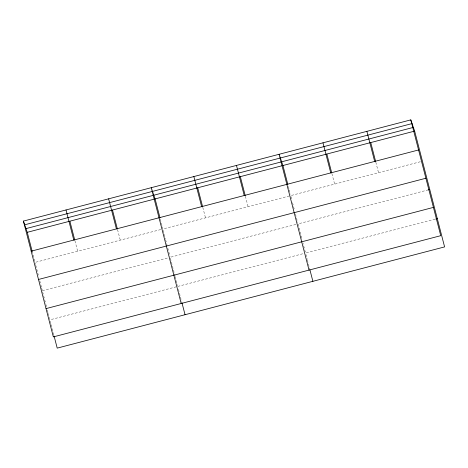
<?xml version="1.0" encoding="UTF-8"?>
<svg xmlns="http://www.w3.org/2000/svg" width="468" height="468" viewBox="0 0 468 468"><rect width="100%" height="100%" fill="white"/><g stroke="black" fill="none" stroke-linecap="round" stroke-linejoin="round"><path stroke-width="0.35" stroke-dasharray="2.34 1.75" d="M160.781 229.548L35.036 262.408L35.586 264.525M289.323 195.963L162.876 229.004L162.337 226.904M420.34 161.735L290.716 195.601L291.634 199.134M42.354 290.692L168.796 257.657M295.94 224.435L170.194 257.289L175.038 276.026M428.355 189.838L298.034 223.885L302.158 239.85M176.331 286.802L49.889 319.837L48.274 313.589M177.729 286.434L303.475 253.58M435.193 219.164L305.569 253.03L303.059 243.319M375.816 162.162L378.524 172.657M331.906 173.634L334.62 184.129M288.364 186.504L289.089 189.306M289.271 190.002L290.353 194.202M292.547 202.673L294.378 209.746M295.472 213.987L297.666 222.475M305.937 254.446L307.219 259.395M307.4 260.103L309.775 269.299M245.39 196.238L248.104 206.733M202.779 207.377L205.493 217.872M160.343 219.205L162.156 226.202M163.244 230.42L165.438 238.902M165.619 239.61L167.082 245.267M167.813 248.099L170.013 256.581M175.219 276.717L177.553 285.743M178.46 289.265L180.291 296.338M180.472 297.04L181.572 301.287M117.55 229.642L120.264 240.137M74.938 240.774L77.653 251.269M32.14 251.211L34.854 261.706M35.767 265.233L38.329 275.137M39.792 280.794L41.441 287.159M41.623 287.861L45.765 303.878M45.94 304.569L46.478 306.651M47.379 310.12L48.099 312.899M50.257 321.253L50.989 324.078M51.17 324.786L54.095 336.1"/><path stroke-width="0.7" d="M410.793 119.878L440.745 235.679L53.346 336.901L23.4 221.095L410.793 119.878L414.654 131.099L444.6 246.905L57.207 348.122L54.095 336.1M24.675 224.798L412.068 123.581M25.986 228.618L413.379 127.395M23.4 221.095L27.255 232.321L414.654 131.099M31.18 251.181L418.573 149.959M38.499 279.466L425.892 178.249M428.355 189.838L429.747 189.476M46.034 308.611L433.426 207.394M435.889 218.983L437.282 218.614M370.744 142.57L375.634 161.46M366.889 131.35L374.669 161.431M326.839 154.042L331.73 172.932M322.984 142.822L330.765 172.903M287.82 184.404L282.935 165.514L279.08 154.288L309.026 270.094M309.962 270.007L312.887 281.321M240.324 176.647L245.209 195.542M236.469 165.426L244.249 195.513M197.712 187.785L202.597 206.675M193.851 176.559L201.632 206.645M159.98 217.807L155.095 198.918L151.24 187.691L181.186 303.498M181.935 302.697L185.047 314.724M112.484 210.05L117.369 228.94M108.629 198.83L116.409 228.91M69.872 221.189L74.757 240.078M66.011 209.962L73.792 240.049M27.255 232.321L32.14 251.211"/></g></svg>
